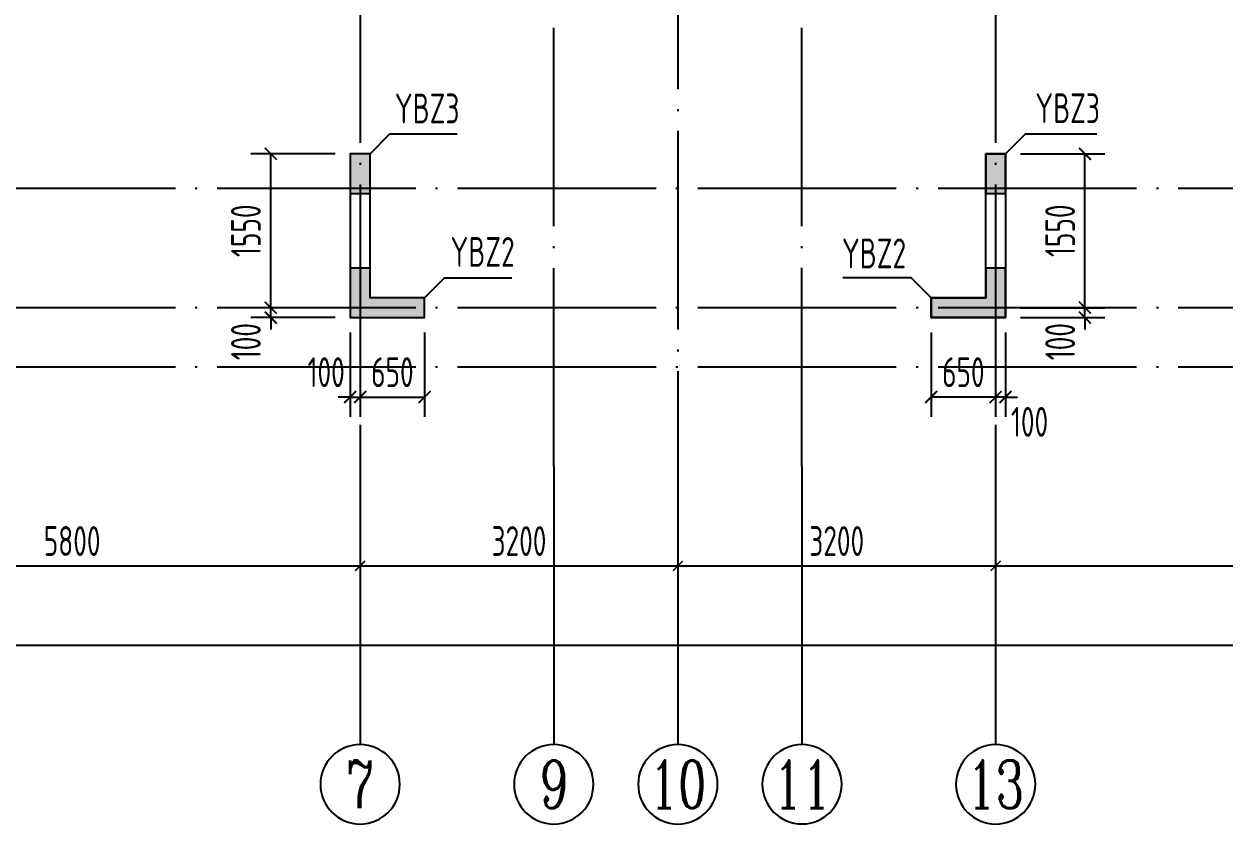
# Model space of a CAD drawing. Extents: x -812054 to 22247, y -644080 to 1003627.
# Drawn here: x -474904 to -462819, y -294660 to -286603 of the extents above; entities that cross this region are included whole.
import ezdxf
from ezdxf.enums import TextEntityAlignment as Align

# ---------------------------------------------------------------- set-up
doc = ezdxf.new("R2010")
doc.units = 0
doc.header["$LTSCALE"] = 1000
doc.linetypes.add('DOTE', pattern=[2.42, 2, -0.2, 0.02, -0.2])
doc.layers.get('0').update_dxf_attribs({"linetype": 'CONTINUOUS'})
doc.layers.get('DEFPOINTS').update_dxf_attribs({"linetype": 'CONTINUOUS'})
for name, color, linetype in [('A-AXIS', 1, 'CONTINUOUS'), ('A-DOTE', 10, 'DOTE'), ('AXIS_NUM', 7, 'CONTINUOUS'), ('S-Q墙实线', 6, 'CONTINUOUS'), ('S-Q墙标注', 3, 'CONTINUOUS'), ('S-X详图填充', 252, 'CONTINUOUS'), ('S-X详图实线', 4, 'CONTINUOUS'), ('S-Y一般标注', 3, 'CONTINUOUS'), ('S-Z柱编号', 6, 'CONTINUOUS')]:
    doc.layers.add(name, color=color, linetype=linetype)
doc.styles.add('TSSD_Axis', font='complex.shx', dxfattribs={"width": 0.7, "bigfont": 'hztxt.shx'})
doc.styles.add('TSSD_DIMENSION', font='Tssdeng.shx', dxfattribs={"width": 0.7, "bigfont": 'tssdchn.shx'})
doc.styles.add('TSSD_REIN', font='tssdeng.shx', dxfattribs={"width": 0.7, "height": 300, "bigfont": 'tssdchn.shx'})
doc.styles.add('结构文字', font='zstxt.shx', dxfattribs={"width": 0.7, "bigfont": 'zshz.shx'})
doc.dimstyles.new('STRUCK', dxfattribs={"dimtxt": 400, "dimasz": 121, "dimexe": 200, "dimexo": 150, "dimgap": 115, "dimtad": 1, "dimdec": 0, "dimdsep": 46, "dimtxsty": '结构文字', "dimblk": 'ARCHTICK', "dimcen": 400, "dimclrd": 3, "dimclre": 3, "dimclrt": 7, "dimadec": 0, "dimazin": 0, "dimtfac": 1, "dimtdec": 0, "dimtix": 1, "dimtmove": 2, "dimatfit": 3, "dimldrblk": '_DIMX', "dimfxl": 1, "dimtolj": 1, "dimtzin": 0, "dimarcsym": 0})
doc.dimstyles.new('TSSD_100_100', dxfattribs={"dimtxt": 300, "dimasz": 100, "dimexe": 100, "dimexo": 250, "dimgap": 100, "dimtad": 1, "dimdec": 0, "dimzin": 0, "dimdsep": 46, "dimtxsty": 'TSSD_DIMENSION', "dimblk": 'ARCHTICK', "dimcen": 0, "dimdle": 100, "dimclrt": 7, "dimadec": 0, "dimazin": 0, "dimtfac": 1, "dimtdec": 0, "dimtix": 1, "dimtmove": 2, "dimatfit": 3, "dimldrblk": 'ARCHTICK', "dimfxl": 1, "dimtolj": 1, "dimtzin": 0, "dimarcsym": 0})

# ---------------------------------------------------------------- blocks, each defined once
blk = doc.blocks.new('_ArchTick')
at = {"color": 0, "linetype": 'ByBlock', "const_width": 0.15}
blk.add_lwpolyline([(-0.5, -0.5), (0.5, 0.5)], dxfattribs=at)
blk = doc.blocks.new('*D174')
at = {"layer": 'DEFPOINTS', "color": 0, "transparency": 16777216}
for p in [(8100, 3600), (13900, 3600), (13900, 2600)]:
    blk.add_point(p, dxfattribs=at)
at = {"layer": 'S-Y一般标注', "color": 0, "lineweight": -2, "transparency": 16777216}
for p, q in [((8100, 3350), (8100, 2500)), ((13900, 3350), (13900, 2500)), ((8000, 2600), (14000, 2600))]:
    blk.add_line(p, q, dxfattribs=at)
at = {"layer": 'S-Y一般标注', "color": 0, "lineweight": -2, "transparency": 16777216, "xscale": 100, "yscale": 100, "zscale": 100, "rotation": 180}
blk.add_blockref('_ArchTick', (8100, 2600), dxfattribs=at)
at = {"layer": 'S-Y一般标注', "color": 0, "lineweight": -2, "transparency": 16777216, "xscale": 100, "yscale": 100, "zscale": 100}
blk.add_blockref('_ArchTick', (13900, 2600), dxfattribs=at)
at = {"layer": 'S-Y一般标注', "color": 7, "transparency": 16777216, "insert": (11000, 2850), "char_height": 300, "attachment_point": 5, "style": 'TSSD_DIMENSION'}
blk.add_mtext('\\A1;5800', dxfattribs=at)
blk = doc.blocks.new('ts_axno')
at = {"color": 0, "linetype": 'ByBlock', "lineweight": -2}
blk.add_circle((0, 0), 0.5, dxfattribs=at)
at = {"color": 0, "linetype": 'ByBlock', "lineweight": -2, "style": 'TSSD_Axis', "width": 0.7}
blk.add_attdef('A', text='', height=0.6, dxfattribs=at).set_placement((0, 0), align=Align.MIDDLE_CENTER)
blk = doc.blocks.new('*D175')
at = {"layer": 'DEFPOINTS', "color": 0, "transparency": 16777216}
for p in [(17100, 3600), (20300, 3600), (20300, 2600)]:
    blk.add_point(p, dxfattribs=at)
at = {"layer": 'S-Y一般标注', "color": 0, "lineweight": -2, "transparency": 16777216}
for p, q in [((17100, 3350), (17100, 2500)), ((20300, 3350), (20300, 2500)), ((17000, 2600), (20400, 2600))]:
    blk.add_line(p, q, dxfattribs=at)
at = {"layer": 'S-Y一般标注', "color": 0, "lineweight": -2, "transparency": 16777216, "xscale": 100, "yscale": 100, "zscale": 100, "rotation": 180}
blk.add_blockref('_ArchTick', (17100, 2600), dxfattribs=at)
at = {"layer": 'S-Y一般标注', "color": 0, "lineweight": -2, "transparency": 16777216, "xscale": 100, "yscale": 100, "zscale": 100}
blk.add_blockref('_ArchTick', (20300, 2600), dxfattribs=at)
at = {"layer": 'S-Y一般标注', "color": 7, "transparency": 16777216, "insert": (18700, 2850), "char_height": 300, "attachment_point": 5, "style": 'TSSD_DIMENSION'}
blk.add_mtext('\\A1;3200', dxfattribs=at)
blk = doc.blocks.new('*D176')
at = {"layer": 'DEFPOINTS', "color": 0, "transparency": 16777216}
for p in [(20300, 3600), (26100, 3600), (26100, 2600)]:
    blk.add_point(p, dxfattribs=at)
at = {"layer": 'S-Y一般标注', "color": 0, "lineweight": -2, "transparency": 16777216}
for p, q in [((20300, 3350), (20300, 2500)), ((26100, 3350), (26100, 2500)), ((20200, 2600), (26200, 2600))]:
    blk.add_line(p, q, dxfattribs=at)
at = {"layer": 'S-Y一般标注', "color": 0, "lineweight": -2, "transparency": 16777216, "xscale": 100, "yscale": 100, "zscale": 100, "rotation": 180}
blk.add_blockref('_ArchTick', (20300, 2600), dxfattribs=at)
at = {"layer": 'S-Y一般标注', "color": 0, "lineweight": -2, "transparency": 16777216, "xscale": 100, "yscale": 100, "zscale": 100}
blk.add_blockref('_ArchTick', (26100, 2600), dxfattribs=at)
at = {"layer": 'S-Y一般标注', "color": 7, "transparency": 16777216, "insert": (23200, 2850), "char_height": 300, "attachment_point": 5, "style": 'TSSD_DIMENSION'}
blk.add_mtext('\\A1;5800', dxfattribs=at)
blk = doc.blocks.new('*D182')
at = {"layer": 'DEFPOINTS', "color": 0, "transparency": 16777216}
for p in [(4600, 3600), (54600, 3600), (54600, 1800)]:
    blk.add_point(p, dxfattribs=at)
at = {"layer": 'S-Y一般标注', "color": 0, "lineweight": -2, "transparency": 16777216}
for p, q in [((4600, 3350), (4600, 1700)), ((54600, 3350), (54600, 1700)), ((4500, 1800), (54700, 1800))]:
    blk.add_line(p, q, dxfattribs=at)
at = {"layer": 'S-Y一般标注', "color": 0, "lineweight": -2, "transparency": 16777216, "xscale": 100, "yscale": 100, "zscale": 100, "rotation": 180}
blk.add_blockref('_ArchTick', (4600, 1800), dxfattribs=at)
at = {"layer": 'S-Y一般标注', "color": 0, "lineweight": -2, "transparency": 16777216, "xscale": 100, "yscale": 100, "zscale": 100}
blk.add_blockref('_ArchTick', (54600, 1800), dxfattribs=at)
at = {"layer": 'S-Y一般标注', "color": 7, "transparency": 16777216, "insert": (29600, 2050), "char_height": 300, "attachment_point": 5, "style": 'TSSD_DIMENSION'}
blk.add_mtext('\\A1;50000', dxfattribs=at)
blk = doc.blocks.new('*D183')
at = {"layer": 'DEFPOINTS', "color": 0, "transparency": 16777216}
for p in [(13900, 3600), (17100, 3600), (17100, 2600)]:
    blk.add_point(p, dxfattribs=at)
at = {"layer": 'S-Y一般标注', "color": 0, "lineweight": -2, "transparency": 16777216}
for p, q in [((13900, 3350), (13900, 2500)), ((17100, 3350), (17100, 2500)), ((13800, 2600), (17200, 2600))]:
    blk.add_line(p, q, dxfattribs=at)
at = {"layer": 'S-Y一般标注', "color": 0, "lineweight": -2, "transparency": 16777216, "xscale": 100, "yscale": 100, "zscale": 100, "rotation": 180}
blk.add_blockref('_ArchTick', (13900, 2600), dxfattribs=at)
at = {"layer": 'S-Y一般标注', "color": 0, "lineweight": -2, "transparency": 16777216, "xscale": 100, "yscale": 100, "zscale": 100}
blk.add_blockref('_ArchTick', (17100, 2600), dxfattribs=at)
at = {"layer": 'S-Y一般标注', "color": 7, "transparency": 16777216, "insert": (15500, 2850), "char_height": 300, "attachment_point": 5, "style": 'TSSD_DIMENSION'}
blk.add_mtext('\\A1;3200', dxfattribs=at)
blk = doc.blocks.new('*D1671')
at = {"layer": 'DEFPOINTS', "color": 0, "transparency": 16777216}
for p in [(-472419, -289460), (-471619, -289460), (-471619, -289560)]:
    blk.add_point(p, dxfattribs=at)
at = {"layer": 'S-Q墙标注', "color": 3, "lineweight": -2, "transparency": 16777216}
for p, q in [((-472419, -289460), (-472419, -289339)), ((-471769, -289460), (-472619, -289460)), ((-472419, -289560), (-472419, -289460)), ((-471769, -289560), (-472619, -289560)), ((-472419, -289560), (-472419, -289681))]:
    blk.add_line(p, q, dxfattribs=at)
at = {"layer": 'S-Q墙标注', "color": 3, "lineweight": -2, "transparency": 16777216, "xscale": 121, "yscale": 121, "zscale": 121}
for p, rotation in [((-472419, -289460), 270), ((-472419, -289560), 90)]:
    blk.add_blockref('_ArchTick', p, dxfattribs=dict(at, rotation=rotation))
at = {"layer": 'S-Q墙标注', "color": 7, "transparency": 16777216, "insert": (-472669, -289802), "char_height": 300, "attachment_point": 5, "rotation": 90, "style": 'TSSD_REIN'}
blk.add_mtext('\\A1;100', dxfattribs=at)
blk = doc.blocks.new('_DIMX')
blk.add_line((-150, 0), (150, 0))
at = {"const_width": 50}
blk.add_lwpolyline([(-70, -70), (70, 70)], dxfattribs=at)
blk = doc.blocks.new('*D1672')
at = {"layer": 'DEFPOINTS', "color": 0, "transparency": 16777216}
for p in [(-472419, -287910), (-471619, -287910), (-471619, -289460)]:
    blk.add_point(p, dxfattribs=at)
at = {"layer": 'S-Q墙标注', "color": 3, "lineweight": -2, "transparency": 16777216}
for p, q in [((-471769, -287910), (-472619, -287910)), ((-472419, -289460), (-472419, -287910)), ((-471769, -289460), (-472619, -289460))]:
    blk.add_line(p, q, dxfattribs=at)
at = {"layer": 'S-Q墙标注', "color": 3, "lineweight": -2, "transparency": 16777216, "xscale": 121, "yscale": 121, "zscale": 121}
for p, rotation in [((-472419, -287910), 90), ((-472419, -289460), 270)]:
    blk.add_blockref('_ArchTick', p, dxfattribs=dict(at, rotation=rotation))
at = {"layer": 'S-Q墙标注', "color": 7, "transparency": 16777216, "insert": (-472669, -288685), "char_height": 300, "attachment_point": 5, "rotation": 90, "style": 'TSSD_REIN'}
blk.add_mtext('\\A1;1550', dxfattribs=at)
blk = doc.blocks.new('*D1673')
at = {"layer": 'DEFPOINTS', "color": 0, "transparency": 16777216}
for p in [(-471619, -289560), (-471519, -289560), (-471519, -290360)]:
    blk.add_point(p, dxfattribs=at)
at = {"layer": 'S-Q墙标注', "color": 3, "lineweight": -2, "transparency": 16777216}
for p, q in [((-471619, -289710), (-471619, -290560)), ((-471519, -289710), (-471519, -290560)), ((-471619, -290360), (-471740, -290360)), ((-471619, -290360), (-471519, -290360)), ((-471519, -290360), (-471398, -290360))]:
    blk.add_line(p, q, dxfattribs=at)
at = {"layer": 'S-Q墙标注', "color": 3, "lineweight": -2, "transparency": 16777216, "xscale": 121, "yscale": 121, "zscale": 121}
blk.add_blockref('_ArchTick', (-471619, -290360), dxfattribs=at)
at = {"layer": 'S-Q墙标注', "color": 3, "lineweight": -2, "transparency": 16777216, "xscale": 121, "yscale": 121, "zscale": 121, "rotation": 180}
blk.add_blockref('_ArchTick', (-471519, -290360), dxfattribs=at)
at = {"layer": 'S-Q墙标注', "color": 7, "transparency": 16777216, "insert": (-471861, -290110), "char_height": 300, "attachment_point": 5, "style": 'TSSD_REIN'}
blk.add_mtext('\\A1;100', dxfattribs=at)
blk = doc.blocks.new('*D1674')
at = {"layer": 'DEFPOINTS', "color": 0, "transparency": 16777216}
for p in [(-471519, -289560), (-470869, -289560), (-470869, -290360)]:
    blk.add_point(p, dxfattribs=at)
at = {"layer": 'S-Q墙标注', "color": 3, "lineweight": -2, "transparency": 16777216}
for p, q in [((-471519, -289710), (-471519, -290560)), ((-470869, -289710), (-470869, -290560)), ((-471519, -290360), (-470869, -290360))]:
    blk.add_line(p, q, dxfattribs=at)
at = {"layer": 'S-Q墙标注', "color": 3, "lineweight": -2, "transparency": 16777216, "xscale": 121, "yscale": 121, "zscale": 121, "rotation": 180}
blk.add_blockref('_ArchTick', (-471519, -290360), dxfattribs=at)
at = {"layer": 'S-Q墙标注', "color": 3, "lineweight": -2, "transparency": 16777216, "xscale": 121, "yscale": 121, "zscale": 121}
blk.add_blockref('_ArchTick', (-470869, -290360), dxfattribs=at)
at = {"layer": 'S-Q墙标注', "color": 7, "transparency": 16777216, "insert": (-471194, -290110), "char_height": 300, "attachment_point": 5, "style": 'TSSD_REIN'}
blk.add_mtext('\\A1;650', dxfattribs=at)
blk = doc.blocks.new('*D1704')
at = {"layer": 'DEFPOINTS', "color": 0, "transparency": 16777216}
for p in [(-465019, -289460), (-464219, -289460), (-465019, -289560)]:
    blk.add_point(p, dxfattribs=at)
at = {"layer": 'S-Q墙标注', "color": 3, "lineweight": -2, "transparency": 16777216}
for p, q in [((-464219, -289460), (-464219, -289339)), ((-464869, -289460), (-464019, -289460)), ((-464219, -289560), (-464219, -289460)), ((-464869, -289560), (-464019, -289560)), ((-464219, -289560), (-464219, -289681))]:
    blk.add_line(p, q, dxfattribs=at)
at = {"layer": 'S-Q墙标注', "color": 3, "lineweight": -2, "transparency": 16777216, "xscale": 121, "yscale": 121, "zscale": 121}
for p, rotation in [((-464219, -289460), 270), ((-464219, -289560), 90)]:
    blk.add_blockref('_ArchTick', p, dxfattribs=dict(at, rotation=rotation))
at = {"layer": 'S-Q墙标注', "color": 7, "transparency": 16777216, "insert": (-464469, -289802), "char_height": 300, "attachment_point": 5, "rotation": 90, "style": 'TSSD_REIN'}
blk.add_mtext('\\A1;100', dxfattribs=at)
blk = doc.blocks.new('*D1705')
at = {"layer": 'DEFPOINTS', "color": 0, "transparency": 16777216}
for p in [(-465019, -287910), (-464219, -287910), (-465019, -289460)]:
    blk.add_point(p, dxfattribs=at)
at = {"layer": 'S-Q墙标注', "color": 3, "lineweight": -2, "transparency": 16777216}
for p, q in [((-464869, -287910), (-464019, -287910)), ((-464219, -289460), (-464219, -287910)), ((-464869, -289460), (-464019, -289460))]:
    blk.add_line(p, q, dxfattribs=at)
at = {"layer": 'S-Q墙标注', "color": 3, "lineweight": -2, "transparency": 16777216, "xscale": 121, "yscale": 121, "zscale": 121}
for p, rotation in [((-464219, -287910), 90), ((-464219, -289460), 270)]:
    blk.add_blockref('_ArchTick', p, dxfattribs=dict(at, rotation=rotation))
at = {"layer": 'S-Q墙标注', "color": 7, "transparency": 16777216, "insert": (-464469, -288685), "char_height": 300, "attachment_point": 5, "rotation": 90, "style": 'TSSD_REIN'}
blk.add_mtext('\\A1;1550', dxfattribs=at)
blk = doc.blocks.new('*D1706')
at = {"layer": 'DEFPOINTS', "color": 0, "transparency": 16777216}
for p in [(-465119, -289560), (-465019, -289560), (-465119, -290360)]:
    blk.add_point(p, dxfattribs=at)
at = {"layer": 'S-Q墙标注', "color": 3, "lineweight": -2, "transparency": 16777216}
for p, q in [((-465119, -289710), (-465119, -290560)), ((-465019, -289710), (-465019, -290560)), ((-465119, -290360), (-465240, -290360)), ((-465019, -290360), (-465119, -290360)), ((-465019, -290360), (-464898, -290360))]:
    blk.add_line(p, q, dxfattribs=at)
at = {"layer": 'S-Q墙标注', "color": 3, "lineweight": -2, "transparency": 16777216, "xscale": 121, "yscale": 121, "zscale": 121}
blk.add_blockref('_ArchTick', (-465119, -290360), dxfattribs=at)
at = {"layer": 'S-Q墙标注', "color": 3, "lineweight": -2, "transparency": 16777216, "xscale": 121, "yscale": 121, "zscale": 121, "rotation": 180}
blk.add_blockref('_ArchTick', (-465019, -290360), dxfattribs=at)
at = {"layer": 'S-Q墙标注', "color": 7, "transparency": 16777216, "insert": (-464777, -290610), "char_height": 300, "attachment_point": 5, "style": 'TSSD_REIN'}
blk.add_mtext('\\A1;100', dxfattribs=at)
blk = doc.blocks.new('*D1707')
at = {"layer": 'DEFPOINTS', "color": 0, "transparency": 16777216}
for p in [(-465769, -289560), (-465119, -289560), (-465769, -290360)]:
    blk.add_point(p, dxfattribs=at)
at = {"layer": 'S-Q墙标注', "color": 3, "lineweight": -2, "transparency": 16777216}
for p, q in [((-465769, -289710), (-465769, -290560)), ((-465119, -289710), (-465119, -290560)), ((-465119, -290360), (-465769, -290360))]:
    blk.add_line(p, q, dxfattribs=at)
at = {"layer": 'S-Q墙标注', "color": 3, "lineweight": -2, "transparency": 16777216, "xscale": 121, "yscale": 121, "zscale": 121, "rotation": 180}
blk.add_blockref('_ArchTick', (-465769, -290360), dxfattribs=at)
at = {"layer": 'S-Q墙标注', "color": 3, "lineweight": -2, "transparency": 16777216, "xscale": 121, "yscale": 121, "zscale": 121}
blk.add_blockref('_ArchTick', (-465119, -290360), dxfattribs=at)
at = {"layer": 'S-Q墙标注', "color": 7, "transparency": 16777216, "insert": (-465444, -290110), "char_height": 300, "attachment_point": 5, "style": 'TSSD_REIN'}
blk.add_mtext('\\A1;650', dxfattribs=at)
blk = doc.blocks.new('20210726.16395156')
at = {"layer": 'A-AXIS'}
for p, q in [((13900, 3600), (13900, 800)), ((15850, 3600), (15850, 800)), ((17100, 3600), (17100, 800)), ((18350, 3600.1), (18350, 800.1)), ((20300, 3600), (20300, 800))]:
    blk.add_line(p, q, dxfattribs=at)
at = {"layer": 'A-DOTE'}
for p, q in [((13900.2, 13700), (13900, 3600)), ((20299.8, 13700), (20300, 3600)), ((15850, 3600), (15850, 11500)), ((18350, 3600.1), (18350, 11500)), ((17100, 9400), (17100, 3600)), ((55600, 6400), (3600, 6400)), ((55600, 5200), (3600, 5200)), ((55600, 4600), (3600, 4600))]:
    blk.add_line(p, q, dxfattribs=at)
at = {"layer": 'A-AXIS'}
ref = blk.add_blockref('ts_axno', (13900, 400), dxfattribs=dict(at, xscale=-800, yscale=800, zscale=800, rotation=180))
ref.add_attrib('5', '7', dxfattribs={"layer": 'AXIS_NUM', "height": 480, "style": 'TSSD_Axis', "width": 0.7}).set_placement((13900, 400), align=Align.MIDDLE_CENTER)
ref = blk.add_blockref('ts_axno', (15850, 400), dxfattribs=dict(at, xscale=-800, yscale=800, zscale=800, rotation=180))
ref.add_attrib('5', '9', dxfattribs={"layer": 'AXIS_NUM', "height": 480, "style": 'TSSD_Axis', "width": 0.7}).set_placement((15850, 400), align=Align.MIDDLE_CENTER)
ref = blk.add_blockref('ts_axno', (17100, 400), dxfattribs=dict(at, xscale=-800, yscale=800, zscale=800, rotation=180))
ref.add_attrib('8', '10', dxfattribs={"layer": 'AXIS_NUM', "height": 480, "style": 'TSSD_Axis', "width": 0.7}).set_placement((17100, 400), align=Align.MIDDLE_CENTER)
ref = blk.add_blockref('ts_axno', (18350, 400.1), dxfattribs=dict(at, xscale=-800, yscale=800, zscale=800, rotation=180))
ref.add_attrib('5', '11', dxfattribs={"layer": 'AXIS_NUM', "height": 480, "style": 'TSSD_Axis', "width": 0.7}).set_placement((18350, 400.1), align=Align.MIDDLE_CENTER)
ref = blk.add_blockref('ts_axno', (20300, 400), dxfattribs=dict(at, xscale=-800, yscale=800, zscale=800, rotation=180))
ref.add_attrib('8', '13', dxfattribs={"layer": 'AXIS_NUM', "height": 480, "style": 'TSSD_Axis', "width": 0.7}).set_placement((20300, 400), align=Align.MIDDLE_CENTER)
at = {"layer": 'S-Y一般标注'}
for base, p1, p2, picture, middle in [((54600, 1800), (4600, 3600), (54600, 3600), '*D182', (29600, 2050)), ((13900, 2600), (8100, 3600), (13900, 3600), '*D174', (11000, 2850)), ((17100, 2600), (13900, 3600), (17100, 3600), '*D183', (15500, 2850)), ((20300, 2600), (17100, 3600), (20300, 3600), '*D175', (18700, 2850)), ((26100, 2600), (20300, 3600), (26100, 3600), '*D176', (23200, 2850))]:
    dim = blk.add_linear_dim(base=base, p1=p1, p2=p2, dimstyle='TSSD_100_100', dxfattribs=at)
    dim.commit()
    dim.dimension.update_dxf_attribs({"geometry": picture, "text_midpoint": middle})

msp = doc.modelspace()

# ---------------------------------------------------------------- hatches: boundary and pattern name
at = {"layer": 'S-X详图填充'}
h = msp.add_hatch(color=256, dxfattribs=at)
h.dxf.hatch_style = 1
h.paths.add_polyline_path([(-471618.84, -288310.34), (-471418.84, -288310.34), (-471418.84, -287910.34), (-471618.84, -287910.34)])
h = msp.add_hatch(color=256, dxfattribs=at)
h.dxf.hatch_style = 1
h.paths.add_polyline_path([(-465218.89, -288310.34), (-465018.89, -288310.34), (-465018.89, -287910.34), (-465218.89, -287910.34)])
h = msp.add_hatch(color=256, dxfattribs=at)
h.dxf.hatch_style = 1
h.paths.add_polyline_path([(-471418.84, -289060.34), (-471618.84, -289060.34), (-471618.84, -289560.34), (-470868.85, -289560.34), (-470868.85, -289360.34), (-471418.84, -289360.34)])
h = msp.add_hatch(color=256, dxfattribs=at)
h.dxf.hatch_style = 1
h.paths.add_polyline_path([(-465018.89, -289060.34), (-465218.89, -289060.34), (-465218.89, -289360.34), (-465768.88, -289360.34), (-465768.88, -289560.34), (-465018.89, -289560.34)])

# ---------------------------------------------------------------- linework, layer by layer
at = {"layer": 'S-Q墙实线'}
for points in [[(-471618.84, -289560.34), (-470868.85, -289560.34), (-470868.85, -289360.34), (-471418.84, -289360.34), (-471418.84, -287910.34), (-471618.84, -287910.34)], [(-465018.89, -289560.34), (-465768.88, -289560.34), (-465768.88, -289360.34), (-465218.89, -289360.34), (-465218.89, -288260.33), (-465218.89, -287910.34), (-465018.89, -287910.34), (-465018.89, -288260.33)]]:
    msp.add_lwpolyline(points, close=True, dxfattribs=at)
at = {"layer": 'S-X详图实线'}
for points in [[(-471618.84, -288310.34), (-471418.84, -288310.34), (-471418.84, -287910.34), (-471618.84, -287910.34), (-471618.84, -288310.34)], [(-465218.89, -288310.34), (-465018.89, -288310.34), (-465018.89, -287910.34), (-465218.89, -287910.34), (-465218.89, -288310.34)], [(-471418.84, -289060.34), (-471618.84, -289060.34), (-471618.84, -289560.34), (-470868.85, -289560.34), (-470868.85, -289360.34), (-471418.84, -289360.34), (-471418.84, -289060.34)], [(-465018.89, -289060.34), (-465218.89, -289060.34), (-465218.89, -289360.34), (-465768.88, -289360.34), (-465768.88, -289560.34), (-465018.89, -289560.34), (-465018.89, -289060.34)]]:
    msp.add_lwpolyline(points, close=True, dxfattribs=at)
at = {"layer": 'S-Z柱编号', "color": 7}
for points in [[(-471418.84, -287910.34), (-471218.84, -287710.34), (-470540.24, -287710.34)], [(-465018.89, -287910.34), (-464818.89, -287710.34), (-464099.68, -287710.34)], [(-470868.85, -289360.34), (-470668.85, -289160.34), (-469990.99, -289160.34)], [(-465768.88, -289360.34), (-465968.88, -289160.34), (-466658.18, -289160.34)]]:
    msp.add_lwpolyline(points, dxfattribs=at)

# ---------------------------------------------------------------- block references
at = {"layer": 'A-DOTE'}
msp.add_blockref('20210726.16395156', (-485418.85, -294660.38), dxfattribs=at)

# ---------------------------------------------------------------- texts
at = {"layer": 'S-Z柱编号', "color": 7, "style": 'TSSD_REIN', "width": 0.7}
for s, p in [('YBZ3', (-471169, -287693.59)), ('YBZ3', (-464718.89, -287690.83)), ('YBZ2', (-470608.62, -289137.94)), ('YBZ2', (-466666.57, -289153.28))]:
    msp.add_text(s, height=300, dxfattribs=at).set_placement(p, align=Align.BOTTOM_LEFT)

# ---------------------------------------------------------------- dimensions: what is measured, and where the dimension line sits
at = {"layer": 'S-Q墙标注'}
for base, p1, p2, angle, picture, middle in [((-472418.84, -287910.34), (-471618.84, -289460.33), (-471618.84, -287910.34), 90, '*D1672', (-472668.84, -288685.34)), ((-464218.86, -287910.34), (-465018.86, -289460.33), (-465018.86, -287910.34), 90, '*D1705', (-464468.86, -288685.34)), ((-465768.85, -290360.34), (-465118.89, -289560.34), (-465768.85, -289560.34), 180, '*D1707', (-465443.87, -290110.34))]:
    dim = msp.add_linear_dim(base=base, p1=p1, p2=p2, angle=angle, dimstyle='STRUCK', override={"dimtxt": 300, "dimgap": 100, "dimtxsty": 'TSSD_REIN'}, dxfattribs=at)
    dim.commit()
    dim.dimension.update_dxf_attribs({"geometry": picture, "text_midpoint": middle})
for base, p1, p2, angle, picture, middle in [((-472418.84, -289460.33), (-471618.84, -289560.34), (-471618.84, -289460.33), 90, '*D1671', (-472668.84, -289802.26)), ((-464218.86, -289460.33), (-465018.86, -289560.34), (-465018.86, -289460.33), 90, '*D1704', (-464468.86, -289802.26)), ((-465118.89, -290360.34), (-465018.86, -289560.34), (-465118.89, -289560.34), 180, '*D1706', (-464776.94, -290610.34))]:
    dim = msp.add_linear_dim(base=base, p1=p1, p2=p2, angle=angle, dimstyle='STRUCK', override={"dimtxt": 300, "dimgap": 100, "dimtxsty": 'TSSD_REIN'}, dxfattribs=at)
    dim.commit()
    dim.dimension.update_dxf_attribs({"geometry": picture, "text_midpoint": middle, "dimtype": 160})
dim = msp.add_linear_dim(base=(-471518.82, -290360.34), p1=(-471618.84, -289560.34), p2=(-471518.82, -289560.34), dimstyle='STRUCK', override={"dimtxt": 300, "dimgap": 100, "dimtxsty": 'TSSD_REIN'}, dxfattribs=at)
dim.commit()
dim.dimension.update_dxf_attribs({"geometry": '*D1673', "text_midpoint": (-471860.76, -290110.34), "dimtype": 160})
dim = msp.add_linear_dim(base=(-470868.85, -290360.34), p1=(-471518.82, -289560.34), p2=(-470868.85, -289560.34), dimstyle='STRUCK', override={"dimtxt": 300, "dimgap": 100, "dimtxsty": 'TSSD_REIN'}, dxfattribs=at)
dim.commit()
dim.dimension.update_dxf_attribs({"geometry": '*D1674', "text_midpoint": (-471193.83, -290110.34)})

doc.saveas('drawing.dxf')
